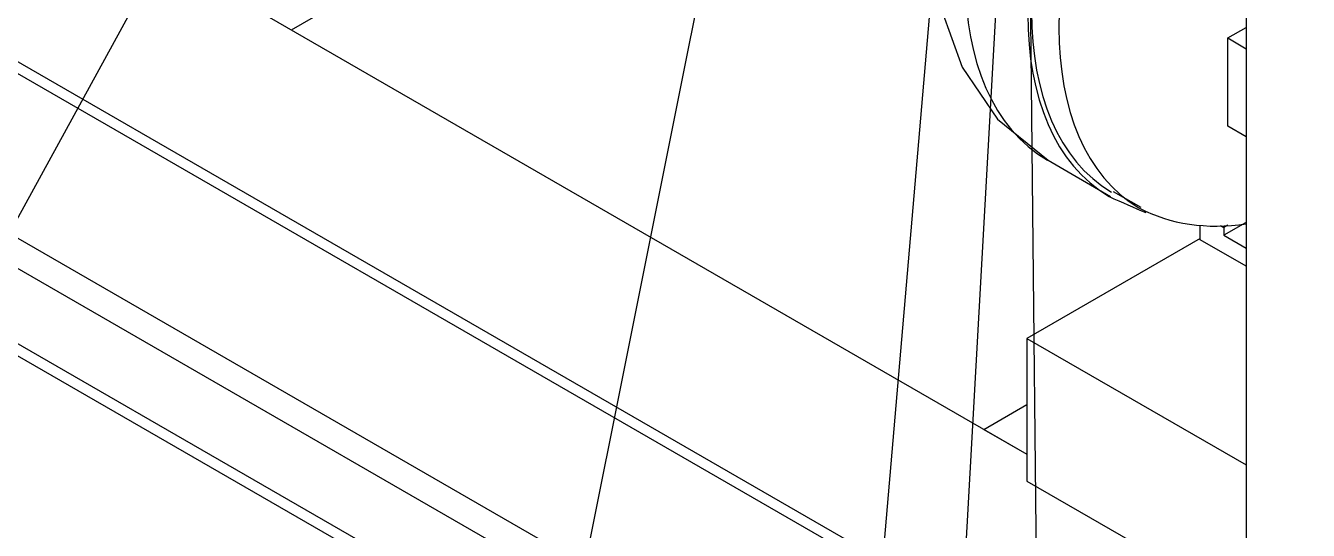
# Model space of a CAD drawing. Header units: inches. Extents: x 0.3 to 33.8, y 15.5 to 37.1.
# Drawn here: x 6.251 to 9.152, y 23.041 to 24.183 of the extents above; entities that cross this region are included whole.
import ezdxf

# ---------------------------------------------------------------- set-up
doc = ezdxf.new("R2010")
doc.units = ezdxf.units.IN
doc.header["$MEASUREMENT"] = 0

# ---------------------------------------------------------------- blocks, each defined once
blk = doc.blocks.new('60298_1')
at = {"transparency": 33554687}
for points in [[(9.0113, 27.1889), (9.0113, 22.5185)], [(2.692, 26.1463), (12.463, 20.505)], [(2.692, 26.1194), (12.463, 20.4782), (12.463, 20.505)], [(2.692, 25.508), (12.463, 19.8667)], [(2.692, 25.4806), (12.463, 19.8399), (12.463, 19.8667)], [(3.288, 25.4031), (12.1624, 20.2793)], [(3.2575, 25.352), (12.1624, 20.2107)], [(8.4324, 24.8991), (8.3328, 24.6301), (8.3038, 24.3543), (8.3224, 24.219), (8.3689, 24.0889), (8.449, 23.9711), (8.5631, 23.8787)], [(6.8527, 24.1736), (7.9145, 24.786)], [(6.2764, 24.5061), (8.5156, 23.2136)], [(8.9695, 24.155), (9.0113, 24.1787)], [(8.9695, 24.155), (9.0113, 24.1307)], [(8.9695, 23.9551), (8.9695, 24.155)], [(9.0113, 23.9314), (8.9695, 23.9551)], [(8.5631, 23.8787), (8.7046, 23.7966)], [(8.7108, 23.8074), (8.7727, 23.7718)], [(8.9075, 23.6985), (8.9075, 23.7315)], [(8.953, 23.7305), (8.9607, 23.7264)], [(9.0093, 23.7367), (8.9607, 23.7088), (9.0113, 23.6794)], [(8.9695, 23.7315), (8.9607, 23.7264)], [(8.9607, 23.7264), (8.9607, 23.7088)], [(8.9075, 23.7011), (8.5156, 23.4749)], [(9.0113, 23.6386), (8.9075, 23.6985)], [(8.5156, 23.4749), (9.0113, 23.1888)], [(8.5156, 23.4749), (8.5156, 23.1521)], [(8.418, 23.2693), (8.5156, 23.3256)], [(8.418, 23.2693), (8.5156, 23.2136)], [(8.5156, 23.1521), (9.0113, 22.866)]]:
    blk.add_lwpolyline(points, dxfattribs=at)
at = {"color": 21, "transparency": 33554687}
for points in [[(8.5032, 26.1421), (8.561, 20.5902), (8.7412, 20.5902)], [(7.5287, 26.1158), (4.8609, 21.2414), (4.6807, 21.2414)], [(8.3999, 25.4326), (7.9646, 20.3537), (7.7843, 20.3537)], [(8.4949, 25.114), (8.1629, 19.1768), (8.3431, 19.1768)], [(7.8515, 24.6404), (7.2772, 21.7681), (7.097, 21.7681)]]:
    blk.add_lwpolyline(points, dxfattribs=at)
at = {"transparency": 33554687}
for points, knots in [([(9.0113, 25.211), (8.8953, 25.1129), (8.7891, 24.9836), (8.7015, 24.8341), (8.456, 24.4066), (8.456, 23.9407), (8.7015, 23.7961), (8.7304, 23.7823), (8.7581, 23.7714), (8.7841, 23.7599)], [0, 0, 0, 0, 1, 1, 1, 2, 2, 2, 3, 3, 3, 3]), ([(9.0113, 25.1955), (8.8977, 25.104), (8.7937, 24.9771), (8.7066, 24.8289), (8.4658, 24.409), (8.4658, 23.9496), (8.7066, 23.8064)], [0, 0, 0, 0, 1, 1, 1, 2, 2, 2, 2]), ([(9.0113, 25.1078), (8.9217, 25.0205), (8.8402, 24.9145), (8.7686, 24.7979), (8.5277, 24.3732), (8.5277, 23.9138), (8.7686, 23.7703), (8.8402, 23.7334), (8.9217, 23.7215), (9.0113, 23.7341)], [0, 0, 0, 0, 1, 1, 1, 2, 2, 2, 3, 3, 3, 3]), ([(8.6188, 25.0096), (8.6009, 24.9819), (8.5815, 24.951), (8.562, 24.9167), (8.3144, 24.4884), (8.3144, 24.0225), (8.562, 23.8787)], [0, 0, 0, 0, 1, 1, 1, 2, 2, 2, 2])]:
    blk.add_open_spline(points, degree=3, knots=knots, dxfattribs=at)

msp = doc.modelspace()

# ---------------------------------------------------------------- block references
msp.add_blockref('60298_1', (0, 0))

doc.saveas('drawing.dxf')
